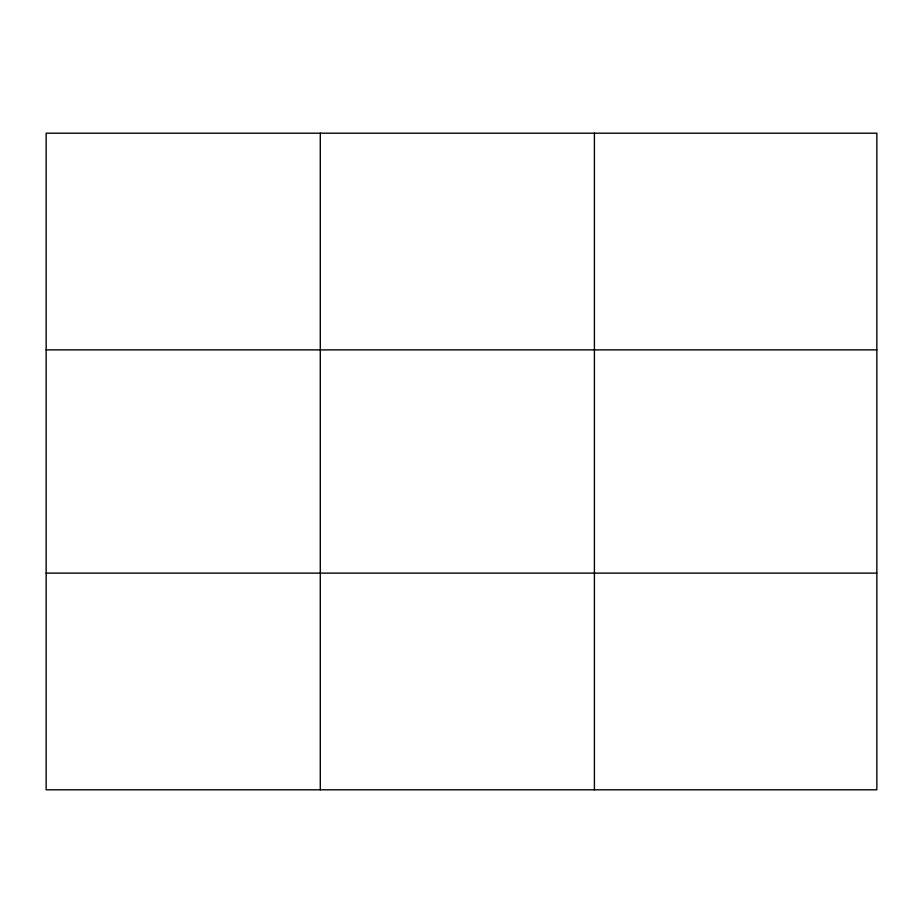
<?xml version="1.0" encoding="UTF-8"?>
<svg xmlns="http://www.w3.org/2000/svg" width="923" height="923" viewBox="0 0 923 923"><rect width="100%" height="100%" fill="white"/><g stroke="black" fill="none" stroke-linecap="round" stroke-linejoin="round"><path stroke-width="1.38" d="M320.281 789.8L320.281 133.2M594.412 789.8L594.412 133.2M876.85 349.875L876.85 133.2L46.15 133.2L46.15 789.8L876.85 789.8L876.85 349.875L46.15 349.875M46.15 573.125L876.85 573.125"/></g></svg>
